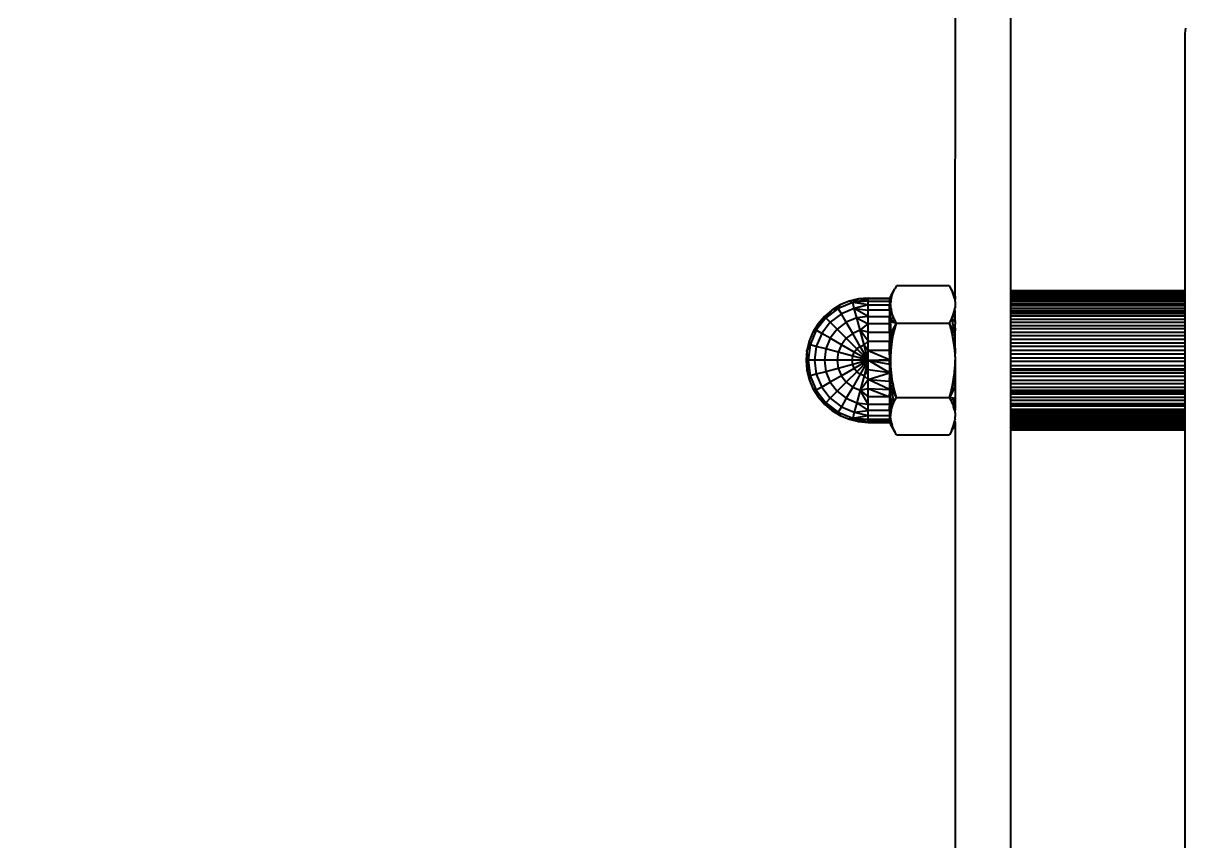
# Model space of a CAD drawing. Header units: millimetres. Extents: x 1918 to 7324, y -1954 to 2054.
# Drawn here: x 3506.5 to 3677.8, y -254.1 to -133.6 of the extents above; entities that cross this region are included whole.
import ezdxf

# ---------------------------------------------------------------- set-up
doc = ezdxf.new("R2010")
doc.units = ezdxf.units.MM
doc.layers.add('DIMS', color=7, linetype='Continuous')
doc.dimstyles.new('ISO-25', dxfattribs={"dimtxt": 2.5, "dimasz": 2.5, "dimexe": 1.25, "dimexo": 0.625, "dimtad": 1, "dimtxsty": 'Standard', "dimcen": 2.5, "dimadec": 0, "dimazin": 0, "dimtfac": 1, "dimtmove": 0, "dimatfit": 3, "dimfxl": 1, "dimarcsym": 0})

# ---------------------------------------------------------------- blocks, each defined once
blk = doc.blocks.new('*D11')
at = {"layer": 'Defpoints', "color": 0, "transparency": 16777216}
for p in [(3739.31, 279.45), (3371.23, -615.58), (3723.92, -615.58)]:
    blk.add_point(p, dxfattribs=at)
at = {"layer": 'DIMS', "color": 0, "lineweight": -2, "transparency": 16777216}
for p, q in [((3738.81, 279.45), (3370.73, 279.45)), ((3371.23, 239.45), (3371.23, -101.27)), ((3371.23, -575.58), (3371.23, -223.77)), ((3723.42, -615.58), (3370.73, -615.58))]:
    blk.add_line(p, q, dxfattribs=at)
at = {"layer": 'DIMS', "color": 0, "transparency": 16777216}
for points in [[(3364.56, 239.45), (3377.89, 239.45), (3371.23, 279.45)], [(3364.56, -575.58), (3377.89, -575.58), (3371.23, -615.58)]]:
    blk.add_solid(points, dxfattribs=at)
at = {"layer": 'DIMS', "color": 0, "transparency": 16777216, "insert": (3371.23, -162.52), "char_height": 55, "attachment_point": 5, "rotation": 90}
blk.add_mtext('90', dxfattribs=at)

msp = doc.modelspace()

# ---------------------------------------------------------------- linework, layer by layer
for p, q in [((3643.92, -132.87), (3643.86, -174.39)), ((3652.13, -173.09), (3652.13, -132.87)), ((3677.87, -134.34), (3677.77, -135.13)), ((3677.77, -135.13), (3677.77, -173.09)), ((3677.87, -135.13), (3677.77, -135.13)), ((3634.89, -173.02), (3634.39, -173.87)), ((3634.62, -173.7), (3634.89, -173.02)), ((3634.89, -173.02), (3635, -172.79)), ((3635.25, -172.34), (3635, -172.79)), ((3643.07, -172.34), (3635.25, -172.34)), ((3643.31, -172.79), (3643.07, -172.34)), ((3643.92, -173.87), (3643.31, -172.79)), ((3643.52, -173.24), (3643.31, -172.79)), ((3628.27, -174.63), (3626.94, -175.18)), ((3629.66, -174.29), (3628.27, -174.63)), ((3628.81, -174.79), (3628.27, -174.63)), ((3628.81, -174.79), (3629.66, -174.29)), ((3628.81, -174.79), (3631.1, -174.29)), ((3631.1, -174.63), (3628.81, -174.79)), ((3631.1, -174.18), (3629.66, -174.29)), ((3631.1, -174.29), (3629.66, -174.29)), ((3631.1, -174.29), (3631.1, -174.18)), ((3631.1, -174.18), (3634.22, -174.18)), ((3631.1, -174.63), (3631.1, -174.29)), ((3634.22, -174.29), (3631.1, -174.29)), ((3631.1, -175.18), (3631.1, -174.63)), ((3631.1, -174.63), (3634.22, -174.63)), ((3634.22, -174.18), (3634.26, -174.17)), ((3634.22, -174.18), (3634.23, -174.26)), ((3634.23, -174.26), (3634.22, -174.29)), ((3634.22, -174.29), (3634.22, -174.63)), ((3634.22, -174.29), (3634.26, -174.49)), ((3634.22, -174.63), (3634.26, -174.49)), ((3634.22, -174.63), (3634.22, -175.18)), ((3634.23, -174.26), (3634.26, -174.17)), ((3634.26, -174.17), (3634.31, -174.16)), ((3634.26, -174.49), (3634.26, -174.17)), ((3634.26, -174.49), (3634.31, -174.47)), ((3634.26, -175.4), (3634.26, -174.49)), ((3634.31, -174.16), (3634.34, -174.13)), ((3634.31, -174.16), (3634.31, -174.47)), ((3634.31, -174.47), (3634.34, -174.44)), ((3634.31, -174.47), (3634.31, -175.39)), ((3634.34, -174.13), (3634.37, -174.09)), ((3634.34, -174.44), (3634.34, -174.13)), ((3634.34, -174.44), (3634.37, -174.41)), ((3634.34, -174.44), (3634.34, -175.36)), ((3634.37, -174.09), (3634.39, -174.06)), ((3634.39, -174.16), (3634.37, -174.09)), ((3634.37, -174.41), (3634.39, -174.36)), ((3634.39, -174.46), (3634.37, -174.41)), ((3634.39, -174.28), (3634.62, -173.7)), ((3634.62, -173.7), (3634.39, -173.87)), ((3634.39, -173.93), (3634.39, -173.87)), ((3634.39, -174), (3634.39, -173.93)), ((3634.39, -174.06), (3634.39, -174)), ((3634.39, -174.2), (3634.39, -174.16)), ((3634.39, -174.28), (3634.5, -174.16)), ((3634.39, -174.28), (3634.39, -174.2)), ((3634.39, -174.28), (3634.45, -174.39)), ((3634.39, -174.36), (3634.39, -174.28)), ((3634.39, -174.46), (3634.43, -174.56)), ((3634.39, -175.02), (3634.41, -174.74)), ((3634.42, -174.66), (3634.41, -174.74)), ((3634.43, -174.56), (3634.42, -174.62)), ((3634.42, -174.62), (3634.42, -174.66)), ((3634.43, -174.56), (3634.45, -174.39)), ((3634.45, -174.39), (3634.49, -174.23)), ((3634.5, -174.16), (3634.49, -174.23)), ((3634.51, -174.12), (3634.5, -174.16)), ((3634.51, -174.12), (3634.53, -174.04)), ((3634.53, -174.04), (3634.62, -173.7)), ((3643.69, -173.7), (3643.52, -173.24)), ((3643.92, -173.87), (3643.52, -173.24)), ((3643.69, -173.7), (3643.92, -174.28)), ((3643.82, -174.16), (3643.69, -173.7)), ((3643.92, -174.28), (3643.82, -174.16)), ((3643.83, -174.23), (3643.82, -174.16)), ((3643.83, -174.23), (3643.86, -174.39)), ((3643.92, -174.28), (3643.86, -174.39)), ((3643.86, -174.39), (3643.88, -174.56)), ((3643.92, -174.28), (3643.88, -174.56)), ((3643.89, -174.62), (3643.88, -174.56)), ((3643.9, -174.66), (3643.89, -174.62)), ((3643.9, -174.66), (3643.91, -174.74)), ((3643.91, -174.74), (3643.92, -175.09)), ((3643.92, -173.87), (3643.92, -174.28)), ((3652.13, -173.11), (3652.13, -173.09)), ((3652.13, -173.09), (3677.77, -173.09)), ((3652.13, -173.17), (3652.13, -173.11)), ((3677.77, -173.11), (3652.13, -173.11)), ((3652.13, -173.25), (3652.13, -173.17)), ((3652.13, -173.17), (3677.77, -173.19)), ((3652.13, -173.37), (3652.13, -173.25)), ((3677.77, -173.25), (3652.13, -173.25)), ((3652.13, -173.51), (3652.13, -173.37)), ((3652.13, -173.37), (3677.77, -173.37)), ((3652.13, -173.68), (3652.13, -173.51)), ((3677.77, -173.51), (3652.13, -173.51)), ((3652.13, -173.74), (3652.13, -173.68)), ((3652.13, -173.68), (3677.77, -173.68)), ((3652.13, -173.89), (3652.13, -173.74)), ((3652.13, -173.74), (3677.77, -173.74)), ((3652.13, -174.11), (3652.13, -173.89)), ((3677.77, -173.89), (3652.13, -173.89)), ((3652.13, -174.37), (3652.13, -174.11)), ((3677.77, -174.11), (3652.13, -174.11)), ((3652.13, -174.65), (3652.13, -174.37)), ((3652.13, -174.37), (3677.77, -174.37)), ((3652.13, -174.96), (3652.13, -174.65)), ((3677.77, -174.65), (3652.13, -174.65)), ((3677.77, -173.09), (3677.77, -173.11)), ((3677.77, -173.19), (3677.77, -173.11)), ((3677.77, -173.19), (3677.77, -173.25)), ((3677.77, -173.25), (3677.77, -173.37)), ((3677.77, -173.37), (3677.77, -173.51)), ((3677.77, -173.51), (3677.77, -173.68)), ((3677.77, -173.68), (3677.77, -173.74)), ((3677.77, -173.74), (3677.77, -173.89)), ((3677.77, -173.89), (3677.77, -174.11)), ((3677.77, -174.11), (3677.77, -174.37)), ((3677.77, -174.37), (3677.77, -174.65)), ((3677.77, -174.65), (3677.77, -174.96)), ((3625.71, -175.93), (3624.62, -176.86)), ((3626.67, -175.68), (3624.84, -177.08)), ((3624.84, -177.08), (3625.71, -175.93)), ((3626.94, -175.18), (3625.71, -175.93)), ((3626.67, -175.68), (3625.71, -175.93)), ((3628.81, -174.79), (3626.67, -175.68)), ((3626.67, -175.68), (3626.94, -175.18)), ((3627.13, -176.47), (3626.67, -175.68)), ((3629.04, -175.68), (3627.13, -176.47)), ((3629.04, -175.68), (3628.81, -174.79)), ((3631.1, -175.18), (3628.81, -174.79)), ((3631.1, -175.18), (3629.04, -175.68)), ((3629.42, -177.08), (3629.04, -175.68)), ((3629.04, -175.68), (3631.1, -175.93)), ((3631.1, -176.86), (3629.04, -175.68)), ((3631.1, -175.93), (3631.1, -175.18)), ((3631.1, -175.18), (3634.22, -175.18)), ((3631.1, -176.86), (3631.1, -175.93)), ((3634.22, -175.93), (3631.1, -175.93)), ((3634.22, -175.93), (3634.22, -175.18)), ((3634.22, -175.18), (3634.26, -175.4)), ((3634.22, -175.93), (3634.26, -175.4)), ((3634.22, -175.93), (3634.24, -176.29)), ((3634.24, -176.29), (3634.22, -176.86)), ((3634.26, -175.4), (3634.24, -176.29)), ((3634.24, -176.29), (3634.26, -176.86)), ((3634.26, -175.4), (3634.31, -175.39)), ((3634.26, -175.4), (3634.26, -176.86)), ((3634.31, -175.39), (3634.34, -175.36)), ((3634.31, -176.85), (3634.31, -175.39)), ((3634.34, -175.36), (3634.37, -175.33)), ((3634.34, -175.36), (3634.34, -176.83)), ((3634.37, -175.33), (3634.39, -175.29)), ((3634.37, -175.33), (3634.39, -175.79)), ((3634.42, -175.56), (3634.37, -175.33)), ((3634.39, -175.09), (3634.39, -175.02)), ((3634.39, -175.09), (3634.39, -175.24)), ((3634.39, -175.24), (3634.39, -175.29)), ((3634.39, -175.79), (3634.44, -175.64)), ((3634.39, -176.23), (3634.45, -175.79)), ((3634.39, -175.79), (3634.39, -176.23)), ((3634.39, -176.23), (3634.5, -176.02)), ((3634.39, -176.26), (3634.39, -176.23)), ((3634.62, -176.48), (3634.39, -176.26)), ((3634.39, -176.26), (3634.79, -176.94)), ((3634.39, -176.26), (3634.39, -176.74)), ((3634.44, -175.64), (3634.42, -175.56)), ((3634.44, -175.64), (3634.45, -175.79)), ((3634.45, -175.79), (3634.48, -175.93)), ((3634.5, -176.02), (3634.48, -175.93)), ((3634.62, -176.48), (3634.5, -176.02)), ((3643.69, -176.48), (3643.79, -176.14)), ((3643.92, -176.26), (3643.69, -176.48)), ((3643.79, -176.14), (3643.86, -175.79)), ((3643.92, -176.26), (3643.79, -176.14)), ((3643.86, -175.79), (3643.88, -175.64)), ((3643.92, -176.26), (3643.86, -175.79)), ((3643.89, -175.56), (3643.88, -175.64)), ((3643.92, -176.26), (3643.88, -175.64)), ((3643.9, -175.51), (3643.89, -175.56)), ((3643.9, -175.51), (3643.91, -175.44)), ((3643.92, -175.09), (3643.91, -175.44)), ((3643.92, -177.4), (3643.92, -176.26)), ((3652.13, -175.06), (3652.13, -174.96)), ((3652.13, -174.96), (3677.77, -174.96)), ((3677.77, -175.06), (3652.13, -175.06)), ((3652.13, -175.29), (3652.13, -175.06)), ((3652.13, -175.65), (3652.13, -175.29)), ((3677.77, -175.29), (3652.13, -175.29)), ((3652.13, -176.03), (3652.13, -175.65)), ((3652.13, -175.65), (3677.77, -175.65)), ((3652.13, -176.15), (3652.13, -176.03)), ((3677.77, -176.03), (3652.13, -176.03)), ((3652.13, -176.15), (3677.77, -176.15)), ((3652.13, -176.22), (3652.13, -176.15)), ((3652.13, -176.18), (3652.13, -176.15)), ((3652.13, -176.22), (3652.13, -176.18)), ((3652.13, -176.18), (3677.77, -176.18)), ((3677.77, -176.22), (3652.13, -176.22)), ((3652.13, -176.3), (3652.13, -176.22)), ((3652.13, -176.4), (3652.13, -176.3)), ((3652.13, -176.3), (3677.77, -176.3)), ((3652.13, -176.43), (3652.13, -176.4)), ((3652.13, -176.4), (3677.77, -176.4)), ((3677.77, -176.4), (3652.13, -176.43)), ((3652.13, -176.85), (3652.13, -176.43)), ((3652.13, -176.43), (3677.77, -176.43)), ((3677.77, -174.96), (3677.77, -175.06)), ((3677.77, -175.06), (3677.77, -175.29)), ((3677.77, -175.29), (3677.77, -175.65)), ((3677.77, -175.65), (3677.77, -176.03)), ((3677.77, -176.03), (3677.77, -176.15)), ((3677.77, -176.15), (3677.77, -176.18)), ((3677.77, -176.18), (3677.77, -176.22)), ((3677.77, -176.3), (3677.77, -176.22)), ((3677.77, -176.3), (3677.77, -176.4)), ((3677.77, -176.4), (3677.77, -176.43)), ((3677.77, -176.43), (3677.77, -176.85)), ((3623.69, -177.96), (3622.94, -179.18)), ((3624.62, -176.86), (3623.43, -178.92)), ((3624.84, -177.08), (3623.43, -178.92)), ((3623.43, -178.92), (3623.69, -177.96)), ((3624.62, -176.86), (3623.69, -177.96)), ((3625.49, -177.73), (3624.23, -179.37)), ((3624.84, -177.08), (3624.62, -176.86)), ((3625.49, -177.73), (3624.84, -177.08)), ((3627.13, -176.47), (3625.49, -177.73)), ((3626.52, -178.76), (3625.49, -177.73)), ((3627.86, -177.73), (3626.52, -178.76)), ((3627.86, -177.73), (3627.13, -176.47)), ((3629.42, -177.08), (3627.86, -177.73)), ((3628.81, -179.37), (3627.86, -177.73)), ((3631.1, -176.86), (3629.42, -177.08)), ((3629.91, -178.92), (3629.42, -177.08)), ((3629.42, -177.08), (3631.1, -177.96)), ((3629.91, -178.92), (3631.1, -177.96)), ((3631.1, -177.96), (3631.1, -176.86)), ((3631.1, -176.86), (3634.22, -176.86)), ((3631.1, -179.18), (3631.1, -177.96)), ((3634.22, -177.96), (3631.1, -177.96)), ((3634.22, -176.86), (3634.26, -176.86)), ((3634.24, -177.55), (3634.22, -176.86)), ((3634.22, -177.96), (3634.24, -177.55)), ((3634.22, -179.18), (3634.22, -177.96)), ((3634.22, -177.96), (3634.26, -178.76)), ((3634.24, -177.55), (3634.26, -176.86)), ((3634.26, -178.76), (3634.24, -177.55)), ((3634.26, -176.86), (3634.31, -176.85)), ((3634.26, -178.76), (3634.26, -176.86)), ((3634.31, -176.85), (3634.34, -176.83)), ((3634.31, -176.85), (3634.31, -178.75)), ((3634.34, -176.83), (3634.37, -176.8)), ((3634.34, -176.83), (3634.34, -178.73)), ((3634.37, -176.8), (3634.39, -176.77)), ((3634.37, -176.86), (3634.37, -176.8)), ((3634.39, -177.39), (3634.37, -176.86)), ((3634.39, -176.77), (3634.39, -176.74)), ((3634.39, -177.74), (3634.79, -176.94)), ((3634.39, -177.74), (3635, -177.39)), ((3634.39, -177.74), (3634.39, -177.39)), ((3635.24, -177.84), (3634.39, -177.74)), ((3634.39, -177.94), (3634.39, -177.74)), ((3634.39, -179.47), (3635.24, -177.84)), ((3634.39, -177.94), (3634.39, -178.48)), ((3634.79, -176.94), (3634.62, -176.48)), ((3635, -177.39), (3634.79, -176.94)), ((3635.24, -177.84), (3635, -177.39)), ((3635, -178.73), (3635.24, -177.84)), ((3635.24, -177.84), (3643.07, -177.84)), ((3643.07, -177.84), (3643.42, -177.16)), ((3643.92, -179.47), (3643.07, -177.84)), ((3643.31, -178.73), (3643.07, -177.84)), ((3643.42, -177.16), (3643.69, -176.48)), ((3643.42, -177.16), (3643.92, -177.74)), ((3643.92, -179.47), (3643.42, -177.16)), ((3643.69, -176.48), (3643.92, -177.74)), ((3643.92, -177.4), (3643.92, -177.48)), ((3643.92, -177.74), (3643.92, -177.48)), ((3643.92, -177.74), (3643.92, -178.01)), ((3643.92, -178.12), (3643.92, -178.01)), ((3643.92, -178.6), (3643.92, -178.12)), ((3652.13, -177.29), (3652.13, -176.85)), ((3677.77, -176.85), (3652.13, -176.85)), ((3652.13, -177.75), (3652.13, -177.29)), ((3652.13, -177.29), (3677.77, -177.29)), ((3652.13, -178.22), (3652.13, -177.75)), ((3677.77, -177.75), (3652.13, -177.75)), ((3677.77, -176.85), (3677.77, -177.29)), ((3677.77, -177.29), (3677.77, -177.75)), ((3677.77, -177.75), (3677.77, -178.22)), ((3622.94, -179.18), (3622.39, -180.51)), ((3623.43, -178.92), (3622.55, -181.05)), ((3623.43, -178.92), (3622.94, -179.18)), ((3624.23, -179.37), (3623.43, -178.92)), ((3624.23, -179.37), (3623.43, -181.29)), ((3625.49, -180.1), (3624.23, -179.37)), ((3626.52, -178.76), (3625.49, -180.1)), ((3627.86, -180.1), (3626.52, -178.76)), ((3628.81, -179.37), (3627.86, -180.1)), ((3629.91, -178.92), (3628.81, -179.37)), ((3629.91, -181.29), (3628.81, -179.37)), ((3630.48, -181.05), (3629.91, -178.92)), ((3631.1, -180.51), (3629.91, -178.92)), ((3631.1, -179.18), (3629.91, -178.92)), ((3631.1, -180.51), (3631.1, -179.18)), ((3631.1, -179.18), (3634.22, -179.18)), ((3634.22, -179.18), (3634.26, -178.76)), ((3634.22, -179.18), (3634.22, -180.51)), ((3634.26, -178.76), (3634.31, -178.75)), ((3634.26, -178.76), (3634.26, -180.97)), ((3634.31, -178.75), (3634.34, -178.73)), ((3634.31, -178.75), (3634.31, -180.96)), ((3634.34, -178.73), (3634.37, -178.72)), ((3634.34, -178.73), (3634.34, -180.96)), ((3634.37, -178.72), (3634.39, -178.69)), ((3634.37, -178.72), (3634.39, -179.1)), ((3634.39, -178.48), (3634.39, -178.6)), ((3634.39, -178.6), (3634.39, -178.63)), ((3634.39, -178.63), (3634.39, -178.69)), ((3634.39, -179.47), (3635, -178.73)), ((3634.39, -179.1), (3634.39, -179.47)), ((3634.39, -179.47), (3634.79, -179.64)), ((3634.63, -180.55), (3634.39, -179.47)), ((3634.39, -179.47), (3634.39, -180.46)), ((3634.63, -180.55), (3634.79, -179.64)), ((3634.79, -179.64), (3635, -178.73)), ((3643.52, -179.64), (3643.31, -178.73)), ((3643.92, -179.47), (3643.31, -178.73)), ((3643.92, -179.47), (3643.52, -179.64)), ((3643.92, -181.36), (3643.52, -179.64)), ((3643.69, -180.55), (3643.52, -179.64)), ((3643.92, -178.6), (3643.92, -178.99)), ((3643.92, -179.19), (3643.92, -178.99)), ((3643.92, -179.47), (3643.92, -179.19)), ((3643.92, -180.26), (3643.92, -179.47)), ((3652.13, -178.71), (3652.13, -178.22)), ((3652.13, -178.22), (3677.77, -178.22)), ((3652.13, -179.21), (3652.13, -178.71)), ((3677.77, -178.71), (3652.13, -178.71)), ((3652.13, -179.73), (3652.13, -179.21)), ((3652.13, -179.21), (3677.77, -179.21)), ((3652.13, -180.25), (3652.13, -179.73)), ((3677.77, -179.73), (3652.13, -179.73)), ((3677.77, -178.22), (3677.77, -178.71)), ((3677.77, -178.71), (3677.77, -179.21)), ((3677.77, -179.21), (3677.77, -179.73)), ((3677.77, -179.73), (3677.77, -180.25)), ((3622.39, -180.51), (3622.05, -181.91)), ((3622.55, -181.05), (3622.05, -181.91)), ((3622.55, -181.05), (3622.25, -183.34)), ((3622.55, -181.05), (3622.39, -180.51)), ((3623.43, -181.29), (3622.55, -181.05)), ((3623.43, -181.29), (3623.16, -183.34)), ((3624.84, -181.66), (3623.43, -181.29)), ((3625.49, -180.1), (3624.84, -181.66)), ((3627.13, -181.05), (3625.49, -180.1)), ((3627.13, -181.05), (3626.67, -182.15)), ((3627.86, -180.1), (3627.13, -181.05)), ((3629.04, -182.15), (3627.13, -181.05)), ((3629.42, -181.66), (3627.86, -180.1)), ((3629.42, -181.66), (3629.91, -181.29)), ((3629.91, -181.29), (3630.48, -181.05)), ((3631.1, -183.34), (3629.91, -181.29)), ((3630.48, -181.05), (3631.1, -180.51)), ((3631.1, -183.34), (3630.48, -181.05)), ((3630.48, -181.05), (3631.1, -181.91)), ((3631.1, -181.91), (3631.1, -180.51)), ((3631.1, -180.51), (3634.22, -180.51)), ((3634.22, -181.91), (3634.22, -180.51)), ((3634.22, -180.51), (3634.26, -180.97)), ((3634.22, -181.91), (3634.26, -180.97)), ((3634.23, -182.54), (3634.26, -180.97)), ((3634.26, -180.97), (3634.31, -180.96)), ((3634.3, -183.3), (3634.26, -180.97)), ((3634.31, -181), (3634.3, -183.3)), ((3634.31, -180.96), (3634.34, -180.96)), ((3634.31, -181), (3634.31, -180.96)), ((3634.34, -183.29), (3634.31, -181)), ((3634.34, -180.96), (3634.39, -180.94)), ((3634.34, -180.96), (3634.34, -183.29)), ((3634.39, -181.21), (3634.34, -180.96)), ((3634.39, -180.46), (3634.39, -180.71)), ((3634.39, -181.36), (3634.63, -180.55)), ((3634.39, -180.71), (3634.39, -180.88)), ((3634.39, -180.88), (3634.39, -180.94)), ((3634.39, -181.03), (3634.39, -180.94)), ((3634.39, -181.21), (3634.39, -181.03)), ((3634.39, -181.36), (3634.39, -181.21)), ((3634.39, -181.36), (3634.5, -181.47)), ((3634.39, -181.36), (3634.39, -181.43)), ((3634.39, -181.55), (3634.39, -181.43)), ((3634.39, -181.76), (3634.39, -181.55)), ((3634.42, -182.41), (3634.5, -181.47)), ((3634.5, -181.47), (3634.63, -180.55)), ((3643.82, -181.47), (3643.69, -180.55)), ((3643.92, -181.36), (3643.69, -180.55)), ((3643.92, -181.36), (3643.82, -181.47)), ((3643.89, -182.41), (3643.82, -181.47)), ((3643.92, -181.36), (3643.92, -180.26)), ((3643.92, -181.53), (3643.92, -181.36)), ((3643.92, -181.53), (3643.92, -181.75)), ((3652.13, -180.78), (3652.13, -180.25)), ((3677.77, -180.25), (3652.13, -180.25)), ((3652.13, -181.33), (3652.13, -180.78)), ((3652.13, -180.78), (3677.77, -180.78)), ((3652.13, -181.87), (3652.13, -181.33)), ((3677.77, -181.33), (3652.13, -181.33)), ((3677.77, -180.25), (3677.77, -180.78)), ((3677.77, -180.78), (3677.77, -181.33)), ((3677.77, -181.33), (3677.77, -181.87)), ((3622.05, -181.91), (3621.94, -183.34)), ((3622.25, -183.34), (3622.05, -181.91)), ((3624.84, -181.66), (3624.62, -183.34)), ((3626.67, -182.15), (3624.84, -181.66)), ((3626.67, -182.15), (3626.52, -183.34)), ((3628.81, -182.73), (3626.67, -182.15)), ((3628.73, -183.34), (3628.81, -182.73)), ((3628.81, -182.73), (3629.04, -182.15)), ((3631.1, -183.34), (3628.81, -182.73)), ((3629.04, -182.15), (3629.42, -181.66)), ((3631.1, -183.34), (3629.04, -182.15)), ((3631.1, -183.34), (3629.42, -181.66)), ((3631.1, -183.34), (3631.1, -181.91)), ((3634.22, -181.91), (3631.1, -181.91)), ((3631.1, -181.91), (3634.22, -183.2)), ((3631.1, -183.34), (3634.22, -183.2)), ((3634.22, -181.91), (3634.23, -182.54)), ((3634.23, -182.54), (3634.22, -183.2)), ((3634.25, -183.25), (3634.22, -183.2)), ((3634.23, -182.54), (3634.25, -183.25)), ((3634.25, -183.25), (3634.25, -183.34)), ((3634.25, -183.25), (3634.3, -183.3)), ((3634.3, -183.3), (3634.3, -183.34)), ((3634.34, -183.29), (3634.34, -183.34)), ((3634.39, -181.76), (3634.39, -181.8)), ((3634.39, -181.8), (3634.39, -181.88)), ((3634.39, -181.88), (3634.42, -182.41)), ((3634.39, -181.88), (3634.39, -182.58)), ((3634.39, -182.58), (3634.42, -182.41)), ((3634.39, -182.58), (3634.39, -182.74)), ((3634.39, -182.74), (3634.39, -182.79)), ((3634.39, -182.79), (3634.39, -183.16)), ((3634.39, -183.16), (3634.39, -183.27)), ((3634.39, -183.34), (3634.39, -183.27)), ((3643.92, -181.75), (3643.89, -182.41)), ((3643.9, -182.81), (3643.89, -182.41)), ((3643.9, -182.81), (3643.92, -182.42)), ((3643.9, -182.81), (3643.92, -183.34)), ((3643.92, -182.42), (3643.92, -181.75)), ((3652.13, -182.42), (3652.13, -181.87)), ((3652.13, -181.87), (3677.77, -181.87)), ((3652.13, -182.98), (3652.13, -182.42)), ((3677.77, -182.42), (3652.13, -182.42)), ((3652.13, -183.53), (3652.13, -182.98)), ((3652.13, -182.98), (3677.77, -182.98)), ((3677.77, -181.87), (3677.77, -182.42)), ((3677.77, -182.42), (3677.77, -182.98)), ((3677.77, -182.98), (3677.77, -183.53)), ((3622.25, -183.34), (3621.94, -183.34)), ((3621.94, -183.34), (3622.55, -185.63)), ((3621.94, -183.34), (3622.05, -184.77)), ((3622.05, -184.77), (3622.39, -186.17)), ((3622.55, -185.63), (3622.05, -184.77)), ((3623.16, -183.34), (3622.25, -183.34)), ((3622.25, -183.34), (3622.55, -185.63)), ((3624.62, -183.34), (3623.16, -183.34)), ((3623.16, -183.34), (3623.43, -185.39)), ((3624.84, -185.02), (3623.43, -185.39)), ((3626.52, -183.34), (3624.62, -183.34)), ((3624.62, -183.34), (3624.84, -185.02)), ((3626.67, -184.53), (3624.84, -185.02)), ((3624.84, -185.02), (3625.49, -186.58)), ((3628.73, -183.34), (3626.52, -183.34)), ((3626.52, -183.34), (3626.67, -184.53)), ((3628.81, -183.95), (3626.67, -184.53)), ((3626.67, -184.53), (3627.13, -185.63)), ((3629.04, -184.53), (3627.13, -185.63)), ((3629.42, -185.02), (3627.86, -186.58)), ((3628.81, -183.95), (3628.73, -183.34)), ((3631.1, -183.34), (3628.73, -183.34)), ((3631.1, -183.34), (3628.81, -183.95)), ((3629.04, -184.53), (3628.81, -183.95)), ((3631.1, -183.34), (3629.04, -184.53)), ((3629.42, -185.02), (3629.04, -184.53)), ((3631.1, -183.34), (3629.42, -185.02)), ((3629.91, -185.39), (3629.42, -185.02)), ((3631.1, -183.34), (3629.91, -185.39)), ((3631.1, -183.34), (3630.48, -185.63)), ((3630.48, -185.63), (3631.1, -184.77)), ((3631.1, -184.77), (3631.1, -183.34)), ((3631.1, -183.34), (3634.25, -183.34)), ((3631.1, -183.34), (3634.22, -183.91)), ((3634.22, -185.2), (3631.1, -183.34)), ((3631.1, -186.17), (3631.1, -184.77)), ((3634.22, -185.2), (3631.1, -184.77)), ((3634.22, -183.91), (3634.25, -183.4)), ((3634.22, -183.91), (3634.22, -184.77)), ((3634.22, -184.77), (3634.22, -184.87)), ((3634.22, -185.2), (3634.22, -184.87)), ((3634.3, -183.34), (3634.25, -183.34)), ((3634.25, -183.34), (3634.25, -183.4)), ((3634.25, -183.4), (3634.26, -185.07)), ((3634.3, -183.34), (3634.26, -185.07)), ((3634.34, -183.34), (3634.3, -183.34)), ((3634.3, -183.34), (3634.31, -185.68)), ((3634.34, -183.41), (3634.31, -185.68)), ((3634.39, -183.34), (3634.34, -183.34)), ((3634.34, -183.34), (3634.34, -183.41)), ((3634.34, -183.37), (3634.34, -183.41)), ((3634.34, -185.72), (3634.34, -183.41)), ((3634.39, -183.72), (3634.34, -183.41)), ((3634.39, -183.34), (3634.39, -183.72)), ((3634.39, -183.72), (3634.39, -183.91)), ((3634.39, -183.91), (3634.39, -184.1)), ((3634.39, -184.8), (3634.39, -184.1)), ((3634.42, -184.27), (3634.39, -184.1)), ((3634.39, -184.8), (3634.42, -184.27)), ((3634.39, -184.87), (3634.39, -184.8)), ((3634.39, -185.32), (3634.39, -184.87)), ((3634.5, -185.19), (3634.42, -184.27)), ((3643.82, -185.19), (3643.88, -184.39)), ((3643.88, -184.39), (3643.89, -184.27)), ((3643.88, -185.15), (3643.88, -184.39)), ((3643.92, -184.93), (3643.88, -184.39)), ((3643.89, -184.27), (3643.92, -183.34)), ((3643.92, -183.34), (3643.92, -184.93)), ((3643.92, -184.93), (3643.92, -185.32)), ((3652.13, -184.09), (3652.13, -183.53)), ((3677.77, -183.53), (3652.13, -183.53)), ((3652.13, -184.64), (3652.13, -184.09)), ((3652.13, -184.09), (3677.77, -184.09)), ((3652.13, -184.73), (3652.13, -184.64)), ((3677.77, -184.64), (3652.13, -184.64)), ((3677.77, -184.73), (3652.13, -184.73)), ((3652.13, -184.81), (3652.13, -184.73)), ((3652.13, -184.81), (3677.77, -184.81)), ((3652.13, -185.19), (3652.13, -184.81)), ((3677.77, -183.53), (3677.77, -184.09)), ((3677.77, -184.09), (3677.77, -184.64)), ((3677.77, -184.64), (3677.77, -184.73)), ((3677.77, -184.73), (3677.77, -184.81)), ((3677.77, -184.81), (3677.77, -185.19)), ((3622.55, -185.63), (3622.39, -186.17)), ((3622.39, -186.17), (3622.94, -187.5)), ((3623.43, -185.39), (3622.55, -185.63)), ((3622.55, -185.63), (3623.43, -187.76)), ((3623.43, -185.39), (3624.23, -187.31)), ((3625.49, -186.58), (3624.23, -187.31)), ((3627.13, -185.63), (3625.49, -186.58)), ((3625.49, -186.58), (3626.52, -187.92)), ((3627.86, -186.58), (3626.52, -187.92)), ((3627.13, -185.63), (3627.86, -186.58)), ((3627.86, -186.58), (3628.81, -187.31)), ((3629.91, -185.39), (3628.81, -187.31)), ((3630.48, -185.63), (3629.91, -185.39)), ((3630.48, -185.63), (3629.91, -187.76)), ((3629.91, -187.76), (3631.1, -186.17)), ((3630.48, -185.63), (3631.1, -186.17)), ((3631.1, -186.17), (3634.22, -185.2)), ((3631.1, -187.5), (3631.1, -186.17)), ((3631.1, -186.17), (3634.22, -186.44)), ((3634.22, -187.63), (3631.1, -186.17)), ((3634.22, -185.2), (3634.26, -185.68)), ((3634.22, -185.2), (3634.22, -186.17)), ((3634.22, -186.17), (3634.26, -185.71)), ((3634.26, -185.71), (3634.22, -187.5)), ((3634.22, -186.17), (3634.22, -186.44)), ((3634.22, -186.44), (3634.22, -187.5)), ((3634.26, -185.07), (3634.26, -185.68)), ((3634.26, -185.68), (3634.26, -185.71)), ((3634.26, -185.71), (3634.31, -185.72)), ((3634.26, -185.71), (3634.26, -187.92)), ((3634.31, -185.72), (3634.31, -185.68)), ((3634.31, -185.72), (3634.34, -185.72)), ((3634.31, -185.72), (3634.31, -187.93)), ((3634.34, -185.72), (3634.39, -185.74)), ((3634.34, -185.72), (3634.34, -187.95)), ((3634.39, -185.32), (3634.5, -185.19)), ((3634.39, -185.38), (3634.39, -185.32)), ((3634.62, -186.11), (3634.39, -185.38)), ((3634.39, -185.38), (3634.79, -187.03)), ((3634.39, -185.38), (3634.39, -185.46)), ((3634.39, -185.65), (3634.39, -185.46)), ((3634.39, -185.74), (3634.39, -185.65)), ((3634.39, -185.74), (3634.39, -185.8)), ((3634.39, -185.8), (3634.39, -186.16)), ((3634.39, -186.16), (3634.39, -187.21)), ((3634.62, -186.11), (3634.5, -185.19)), ((3634.79, -187.03), (3634.62, -186.11)), ((3643.52, -187.03), (3643.69, -186.11)), ((3643.69, -186.11), (3643.82, -185.19)), ((3643.92, -185.32), (3643.69, -186.11)), ((3643.69, -186.11), (3643.92, -187.21)), ((3643.89, -185.28), (3643.82, -185.19)), ((3643.88, -185.15), (3643.89, -185.28)), ((3643.92, -185.32), (3643.89, -185.28)), ((3643.92, -185.32), (3643.92, -186)), ((3643.92, -186), (3643.92, -186.42)), ((3643.92, -186.42), (3643.92, -186.79)), ((3652.13, -185.19), (3677.77, -185.19)), ((3652.13, -185.73), (3652.13, -185.19)), ((3652.13, -186.27), (3652.13, -185.73)), ((3677.77, -185.73), (3652.13, -185.73)), ((3652.13, -186.8), (3652.13, -186.27)), ((3652.13, -186.27), (3677.77, -186.27)), ((3677.77, -185.19), (3677.77, -185.73)), ((3677.77, -185.73), (3677.77, -186.27)), ((3677.77, -186.27), (3677.77, -186.8)), ((3623.43, -187.76), (3622.94, -187.5)), ((3622.94, -187.5), (3623.69, -188.72)), ((3624.23, -187.31), (3623.43, -187.76)), ((3623.43, -187.76), (3624.84, -189.6)), ((3623.43, -187.76), (3623.69, -188.72)), ((3624.23, -187.31), (3625.49, -188.95)), ((3626.52, -187.92), (3625.49, -188.95)), ((3626.52, -187.92), (3627.86, -188.95)), ((3628.81, -187.31), (3627.86, -188.95)), ((3628.81, -187.31), (3629.91, -187.76)), ((3629.91, -187.76), (3629.42, -189.6)), ((3629.91, -187.76), (3631.1, -187.5)), ((3629.91, -187.76), (3631.1, -188.72)), ((3631.1, -189.82), (3629.91, -187.76)), ((3631.1, -188.72), (3631.1, -187.5)), ((3631.1, -187.5), (3634.22, -187.63)), ((3631.1, -187.5), (3634.22, -188.72)), ((3634.22, -187.63), (3634.22, -187.5)), ((3634.22, -187.63), (3634.26, -187.92)), ((3634.22, -187.63), (3634.22, -188.72)), ((3634.22, -188.72), (3634.26, -187.92)), ((3634.26, -187.92), (3634.23, -189.12)), ((3634.26, -187.92), (3634.31, -187.93)), ((3634.26, -187.92), (3634.26, -189.82)), ((3634.31, -187.93), (3634.34, -187.95)), ((3634.31, -187.93), (3634.31, -189.83)), ((3634.34, -187.95), (3634.37, -187.96)), ((3634.34, -187.95), (3634.34, -189.85)), ((3634.39, -187.94), (3634.37, -187.96)), ((3634.37, -187.96), (3634.39, -187.98)), ((3634.39, -187.21), (3634.79, -187.03)), ((3635.24, -188.84), (3634.39, -187.21)), ((3634.39, -187.21), (3634.89, -189.52)), ((3634.39, -187.21), (3635, -187.94)), ((3634.39, -187.21), (3634.39, -187.63)), ((3634.39, -187.63), (3634.39, -187.89)), ((3634.39, -187.94), (3634.39, -187.89)), ((3634.39, -187.94), (3634.39, -187.98)), ((3634.39, -188.74), (3634.39, -187.98)), ((3635, -187.94), (3634.79, -187.03)), ((3635.24, -188.84), (3635, -187.94)), ((3643.92, -187.21), (3643.07, -188.84)), ((3643.07, -188.84), (3643.31, -187.94)), ((3643.31, -187.94), (3643.52, -187.03)), ((3643.92, -187.21), (3643.31, -187.94)), ((3643.92, -187.21), (3643.52, -187.03)), ((3643.92, -186.79), (3643.92, -187.21)), ((3643.92, -187.21), (3643.92, -187.4)), ((3643.92, -187.4), (3643.92, -187.49)), ((3643.92, -187.49), (3643.92, -187.69)), ((3643.92, -187.69), (3643.92, -188.56)), ((3652.13, -187.32), (3652.13, -186.8)), ((3677.77, -186.8), (3652.13, -186.8)), ((3652.13, -187.82), (3652.13, -187.32)), ((3652.13, -187.32), (3677.77, -187.32)), ((3652.13, -187.97), (3652.13, -187.82)), ((3677.77, -187.82), (3652.13, -187.82)), ((3677.77, -187.97), (3652.13, -187.97)), ((3652.13, -188.07), (3652.13, -187.97)), ((3652.13, -188.32), (3652.13, -188.07)), ((3652.13, -188.07), (3677.77, -188.07)), ((3652.13, -188.79), (3652.13, -188.32)), ((3677.77, -188.32), (3652.13, -188.32)), ((3677.77, -186.8), (3677.77, -187.32)), ((3677.77, -187.32), (3677.77, -187.82)), ((3677.77, -187.82), (3677.77, -187.97)), ((3677.77, -187.97), (3677.77, -188.07)), ((3677.77, -188.07), (3677.77, -188.32)), ((3677.77, -188.32), (3677.77, -188.79)), ((3623.69, -188.72), (3624.62, -189.82)), ((3624.84, -189.6), (3623.69, -188.72)), ((3624.84, -189.6), (3624.62, -189.82)), ((3624.62, -189.82), (3626.67, -191)), ((3624.62, -189.82), (3625.71, -190.75)), ((3625.49, -188.95), (3624.84, -189.6)), ((3624.84, -189.6), (3626.67, -191)), ((3625.49, -188.95), (3627.13, -190.21)), ((3627.86, -188.95), (3627.13, -190.21)), ((3627.86, -188.95), (3629.42, -189.6)), ((3629.42, -189.6), (3629.04, -191)), ((3629.42, -189.6), (3631.1, -189.82)), ((3629.42, -189.6), (3631.1, -190.75)), ((3631.1, -189.82), (3631.1, -188.72)), ((3634.22, -188.72), (3631.1, -188.72)), ((3631.1, -190.75), (3631.1, -189.82)), ((3631.1, -189.82), (3634.22, -189.82)), ((3634.22, -188.72), (3634.23, -189.12)), ((3634.23, -189.12), (3634.22, -189.82)), ((3634.22, -189.82), (3634.26, -189.82)), ((3634.22, -189.82), (3634.24, -190.39)), ((3634.23, -189.12), (3634.26, -189.82)), ((3634.24, -190.39), (3634.26, -189.82)), ((3634.26, -189.82), (3634.31, -189.83)), ((3634.26, -189.82), (3634.26, -191.28)), ((3634.31, -189.83), (3634.34, -189.85)), ((3634.31, -189.83), (3634.31, -191.29)), ((3634.34, -189.85), (3634.37, -189.88)), ((3634.34, -189.85), (3634.34, -191.32)), ((3634.39, -189.81), (3634.37, -189.88)), ((3634.37, -189.88), (3634.39, -189.91)), ((3634.39, -188.83), (3634.39, -188.74)), ((3634.39, -188.83), (3634.39, -188.89)), ((3634.39, -188.89), (3634.39, -188.94)), ((3634.39, -188.94), (3634.89, -189.52)), ((3634.62, -190.2), (3634.39, -188.94)), ((3634.39, -189.15), (3634.39, -188.94)), ((3634.39, -189.15), (3634.39, -189.76)), ((3634.39, -189.76), (3634.39, -189.81)), ((3634.39, -189.91), (3634.39, -189.94)), ((3634.39, -190.42), (3634.39, -189.94)), ((3634.62, -190.2), (3634.89, -189.52)), ((3634.89, -189.52), (3635.24, -188.84)), ((3635.24, -188.84), (3643.07, -188.84)), ((3643.31, -189.29), (3643.07, -188.84)), ((3643.87, -188.97), (3643.07, -188.84)), ((3643.88, -188.99), (3643.31, -189.29)), ((3643.34, -189.37), (3643.31, -189.29)), ((3643.34, -189.37), (3643.37, -189.42)), ((3643.52, -189.74), (3643.37, -189.42)), ((3643.88, -189.02), (3643.52, -189.74)), ((3643.52, -189.74), (3643.69, -190.2)), ((3643.71, -190.07), (3643.52, -189.74)), ((3643.69, -190.2), (3643.71, -190.07)), ((3643.92, -190.42), (3643.71, -190.07)), ((3643.88, -189.2), (3643.86, -190.89)), ((3643.92, -188.92), (3643.87, -188.97)), ((3643.88, -189.02), (3643.87, -188.97)), ((3643.87, -188.97), (3643.88, -188.99)), ((3643.92, -188.94), (3643.88, -188.99)), ((3643.88, -188.99), (3643.88, -189.02)), ((3643.88, -189.02), (3643.88, -189.13)), ((3643.88, -189.2), (3643.88, -189.13)), ((3643.92, -190.42), (3643.88, -189.2)), ((3643.92, -188.56), (3643.92, -188.67)), ((3643.92, -188.67), (3643.92, -188.92)), ((3643.92, -188.94), (3643.92, -188.92)), ((3643.92, -188.94), (3643.92, -189.28)), ((3643.92, -189.28), (3643.92, -190.42)), ((3652.13, -189.26), (3652.13, -188.79)), ((3652.13, -188.79), (3677.77, -188.79)), ((3652.13, -189.7), (3652.13, -189.26)), ((3677.77, -189.26), (3652.13, -189.26)), ((3652.13, -189.77), (3652.13, -189.7)), ((3652.13, -189.7), (3677.77, -189.7)), ((3652.13, -189.77), (3677.77, -189.77)), ((3652.13, -189.83), (3652.13, -189.77)), ((3677.77, -189.83), (3652.13, -189.83)), ((3652.13, -189.97), (3652.13, -189.83)), ((3677.77, -189.97), (3652.13, -189.97)), ((3652.13, -190.13), (3652.13, -189.97)), ((3652.13, -190.53), (3652.13, -190.13)), ((3677.77, -190.13), (3652.13, -190.13)), ((3677.77, -188.79), (3677.77, -189.26)), ((3677.77, -189.26), (3677.77, -189.7)), ((3677.77, -189.7), (3677.77, -189.77)), ((3677.77, -189.77), (3677.77, -189.83)), ((3677.77, -189.83), (3677.77, -189.97)), ((3677.77, -189.97), (3677.77, -190.13)), ((3677.77, -190.13), (3677.77, -190.53)), ((3625.71, -190.75), (3626.94, -191.5)), ((3626.67, -191), (3625.71, -190.75)), ((3627.13, -190.21), (3626.67, -191)), ((3626.67, -191), (3628.81, -191.89)), ((3626.67, -191), (3626.94, -191.5)), ((3626.94, -191.5), (3628.27, -192.05)), ((3627.13, -190.21), (3629.04, -191)), ((3629.04, -191), (3628.81, -191.89)), ((3628.81, -191.89), (3631.1, -191.5)), ((3629.04, -191), (3631.1, -190.75)), ((3629.04, -191), (3631.1, -191.5)), ((3631.1, -191.5), (3631.1, -190.75)), ((3634.22, -190.75), (3631.1, -190.75)), ((3631.1, -192.05), (3631.1, -191.5)), ((3631.1, -191.5), (3634.22, -191.5)), ((3634.24, -190.39), (3634.22, -190.75)), ((3634.22, -190.75), (3634.26, -191.28)), ((3634.22, -190.75), (3634.22, -191.5)), ((3634.22, -191.5), (3634.26, -191.28)), ((3634.22, -191.5), (3634.22, -192.05)), ((3634.26, -191.28), (3634.24, -190.39)), ((3634.26, -191.28), (3634.31, -191.29)), ((3634.26, -191.28), (3634.26, -192.19)), ((3634.31, -191.29), (3634.34, -191.32)), ((3634.31, -191.29), (3634.31, -192.21)), ((3634.34, -191.32), (3634.37, -191.35)), ((3634.34, -191.32), (3634.34, -192.24)), ((3634.39, -190.93), (3634.37, -191.35)), ((3634.37, -191.35), (3634.41, -191.24)), ((3634.37, -191.35), (3634.39, -191.39)), ((3634.62, -190.2), (3634.39, -190.42)), ((3634.39, -190.42), (3634.53, -190.54)), ((3634.39, -190.42), (3634.45, -190.89)), ((3634.39, -190.42), (3634.39, -190.93)), ((3634.39, -190.93), (3634.43, -191.06)), ((3634.39, -191.44), (3634.39, -191.39)), ((3634.39, -191.44), (3634.39, -191.58)), ((3634.39, -191.66), (3634.39, -191.58)), ((3634.42, -192.06), (3634.39, -191.66)), ((3634.39, -192.22), (3634.39, -191.66)), ((3634.41, -191.24), (3634.42, -191.16)), ((3634.43, -191.06), (3634.42, -191.12)), ((3634.42, -191.12), (3634.42, -191.16)), ((3634.43, -191.06), (3634.45, -190.89)), ((3634.45, -190.89), (3634.53, -190.54)), ((3634.53, -190.54), (3634.62, -190.2)), ((3643.69, -190.2), (3643.92, -190.42)), ((3643.82, -190.66), (3643.69, -190.2)), ((3643.92, -190.42), (3643.82, -190.66)), ((3643.83, -190.72), (3643.82, -190.66)), ((3643.92, -190.42), (3643.83, -190.72)), ((3643.83, -190.72), (3643.86, -190.89)), ((3643.92, -190.42), (3643.86, -190.89)), ((3643.86, -190.89), (3643.88, -191.06)), ((3643.92, -190.42), (3643.88, -191.06)), ((3643.88, -191.06), (3643.89, -191.12)), ((3643.9, -191.16), (3643.89, -191.12)), ((3643.9, -191.16), (3643.91, -191.24)), ((3643.91, -191.24), (3643.92, -191.59)), ((3643.91, -191.94), (3643.92, -191.62)), ((3643.92, -191.59), (3643.92, -191.62)), ((3652.13, -190.92), (3652.13, -190.53)), ((3652.13, -190.53), (3677.77, -190.53)), ((3652.13, -191.03), (3652.13, -190.92)), ((3677.77, -190.92), (3652.13, -190.92)), ((3652.13, -191.28), (3652.13, -191.03)), ((3652.13, -191.03), (3677.77, -191.03)), ((3652.13, -191.62), (3652.13, -191.28)), ((3652.13, -191.28), (3677.77, -191.28)), ((3652.13, -191.72), (3652.13, -191.62)), ((3677.77, -191.62), (3652.13, -191.62)), ((3652.13, -191.94), (3652.13, -191.72)), ((3652.13, -191.72), (3677.77, -191.72)), ((3677.77, -190.53), (3677.77, -190.92)), ((3677.77, -190.92), (3677.77, -191.03)), ((3677.77, -191.03), (3677.77, -191.28)), ((3677.77, -191.28), (3677.77, -191.62)), ((3677.77, -191.62), (3677.77, -191.72)), ((3677.77, -191.72), (3677.77, -191.94)), ((3628.81, -191.89), (3628.27, -192.05)), ((3628.27, -192.05), (3629.66, -192.39)), ((3628.81, -191.89), (3631.1, -192.05)), ((3628.81, -191.89), (3631.1, -192.39)), ((3628.81, -191.89), (3629.66, -192.39)), ((3629.66, -192.39), (3631.1, -192.39)), ((3629.66, -192.39), (3631.1, -192.5)), ((3631.1, -192.39), (3631.1, -192.05)), ((3631.1, -192.05), (3634.22, -192.05)), ((3631.1, -192.5), (3631.1, -192.39)), ((3634.22, -192.39), (3631.1, -192.39)), ((3631.1, -192.5), (3634.22, -192.5)), ((3634.22, -192.05), (3634.26, -192.19)), ((3634.22, -192.05), (3634.22, -192.39)), ((3634.22, -192.39), (3634.26, -192.19)), ((3634.22, -192.39), (3634.23, -192.42)), ((3634.23, -192.42), (3634.22, -192.5)), ((3634.22, -192.5), (3634.26, -192.51)), ((3634.23, -192.42), (3634.26, -192.51)), ((3634.26, -192.19), (3634.31, -192.21)), ((3634.26, -192.19), (3634.26, -192.51)), ((3634.26, -192.51), (3634.31, -192.52)), ((3634.31, -192.21), (3634.34, -192.24)), ((3634.31, -192.21), (3634.31, -192.52)), ((3634.31, -192.52), (3634.34, -192.55)), ((3634.34, -192.24), (3634.37, -192.27)), ((3634.34, -192.24), (3634.34, -192.55)), ((3634.34, -192.55), (3634.37, -192.59)), ((3634.39, -192.22), (3634.37, -192.27)), ((3634.37, -192.27), (3634.39, -192.33)), ((3634.37, -192.59), (3634.39, -192.57)), ((3634.37, -192.59), (3634.39, -192.63)), ((3634.39, -192.22), (3634.42, -192.06)), ((3634.39, -192.4), (3634.39, -192.33)), ((3634.39, -192.43), (3634.39, -192.4)), ((3634.39, -192.46), (3634.39, -192.43)), ((3634.39, -192.52), (3634.39, -192.46)), ((3634.39, -192.46), (3634.53, -192.64)), ((3634.39, -192.46), (3634.5, -192.52)), ((3634.39, -192.57), (3634.39, -192.52)), ((3634.39, -192.63), (3634.39, -192.57)), ((3634.62, -192.96), (3634.39, -192.57)), ((3634.39, -192.57), (3634.79, -193.44)), ((3634.39, -192.63), (3634.39, -192.68)), ((3634.39, -192.76), (3634.39, -192.68)), ((3634.39, -192.81), (3634.39, -192.76)), ((3634.39, -192.81), (3634.79, -193.44)), ((3634.39, -192.81), (3635, -193.89)), ((3634.5, -192.52), (3634.42, -192.06)), ((3634.51, -192.57), (3634.5, -192.52)), ((3634.51, -192.57), (3634.53, -192.64)), ((3634.53, -192.64), (3634.62, -192.96)), ((3634.79, -193.44), (3634.62, -192.96)), ((3635, -193.89), (3634.79, -193.44)), ((3643.92, -192.81), (3643.42, -193.66)), ((3643.42, -193.66), (3643.69, -192.98)), ((3643.92, -192.4), (3643.69, -192.98)), ((3643.69, -192.98), (3643.79, -192.64)), ((3643.69, -192.98), (3643.92, -192.81)), ((3643.79, -192.64), (3643.86, -192.29)), ((3643.92, -192.4), (3643.79, -192.64)), ((3643.86, -192.29), (3643.88, -192.14)), ((3643.92, -192.4), (3643.86, -192.29)), ((3643.92, -192.81), (3643.86, -328.29)), ((3643.89, -192.06), (3643.88, -192.14)), ((3643.92, -192.4), (3643.88, -192.14)), ((3643.9, -192.01), (3643.89, -192.06)), ((3643.9, -192.01), (3643.91, -191.94)), ((3643.92, -192.4), (3643.92, -192.81)), ((3652.13, -192.23), (3652.13, -191.94)), ((3652.13, -191.94), (3677.77, -191.94)), ((3652.13, -192.31), (3652.13, -192.23)), ((3677.77, -192.23), (3652.13, -192.23)), ((3652.13, -192.49), (3652.13, -192.31)), ((3652.13, -192.31), (3677.77, -192.31)), ((3652.13, -192.73), (3652.13, -192.49)), ((3652.13, -192.49), (3677.77, -192.49)), ((3652.13, -192.79), (3652.13, -192.73)), ((3677.77, -192.73), (3652.13, -192.73)), ((3677.77, -192.79), (3652.13, -192.79)), ((3652.13, -192.94), (3652.13, -192.79)), ((3652.13, -192.94), (3677.77, -192.94)), ((3652.13, -193), (3652.13, -192.94)), ((3652.13, -193), (3677.77, -193)), ((3652.13, -193.12), (3652.13, -193)), ((3677.77, -193.12), (3652.13, -193.12)), ((3652.13, -193.17), (3652.13, -193.12)), ((3677.77, -193.17), (3652.13, -193.17)), ((3652.13, -193.27), (3652.13, -193.17)), ((3652.13, -193.4), (3652.13, -193.27)), ((3652.13, -193.27), (3677.77, -193.27)), ((3652.13, -193.43), (3652.13, -193.4)), ((3677.77, -193.4), (3652.13, -193.4)), ((3677.77, -193.43), (3652.13, -193.43)), ((3652.13, -193.51), (3652.13, -193.43)), ((3652.13, -193.57), (3652.13, -193.51)), ((3652.13, -193.51), (3677.77, -193.51)), ((3677.77, -193.57), (3652.13, -193.57)), ((3652.13, -193.59), (3652.13, -193.57)), ((3677.77, -191.94), (3677.77, -192.23)), ((3677.77, -192.23), (3677.77, -192.31)), ((3677.77, -192.31), (3677.77, -192.49)), ((3677.77, -192.49), (3677.77, -192.73)), ((3677.77, -192.73), (3677.77, -192.79)), ((3677.77, -192.79), (3677.77, -192.94)), ((3677.77, -192.94), (3677.77, -193)), ((3677.77, -193), (3677.77, -193.12)), ((3677.77, -193.12), (3677.77, -193.17)), ((3677.77, -193.17), (3677.77, -193.27)), ((3677.77, -193.27), (3677.77, -193.4)), ((3677.77, -193.4), (3677.77, -193.43)), ((3677.77, -193.43), (3677.77, -193.51)), ((3677.77, -193.51), (3677.77, -193.57)), ((3677.77, -193.57), (3677.77, -193.59)), ((3635.25, -194.34), (3635, -193.89)), ((3635.25, -194.34), (3643.07, -194.34)), ((3643.31, -193.89), (3643.07, -194.34)), ((3643.38, -193.74), (3643.31, -193.89)), ((3643.38, -193.74), (3643.42, -193.66)), ((3652.13, -193.59), (3677.77, -193.59)), ((3652.13, -326.93), (3652.13, -193.59)), ((3677.77, -193.59), (3677.77, -326.93))]:
    msp.add_line(p, q)

# ---------------------------------------------------------------- dimensions: what is measured, and where the dimension line sits
at = {"layer": 'DIMS'}
dim = msp.add_linear_dim(base=(3371.23, -615.58), p1=(3739.31, 279.45), p2=(3723.92, -615.58), angle=270, text='90', dimstyle='ISO-25', override={"dimtxt": 55, "dimasz": 40, "dimexe": 0.5, "dimexo": 0.5, "dimgap": 20, "dimtad": 0, "dimtih": 1, "dimtoh": 1, "dimdec": 0, "dimzin": 0, "dimadec": 2, "dimtfac": 2, "dimtdec": 1, "dimtzin": 0}, dxfattribs=at)
dim.commit()
dim.dimension.update_dxf_attribs({"geometry": '*D11', "text_midpoint": (3371.23, -162.52), "dimtype": 160, "text_rotation": 90})

doc.saveas('drawing.dxf')
